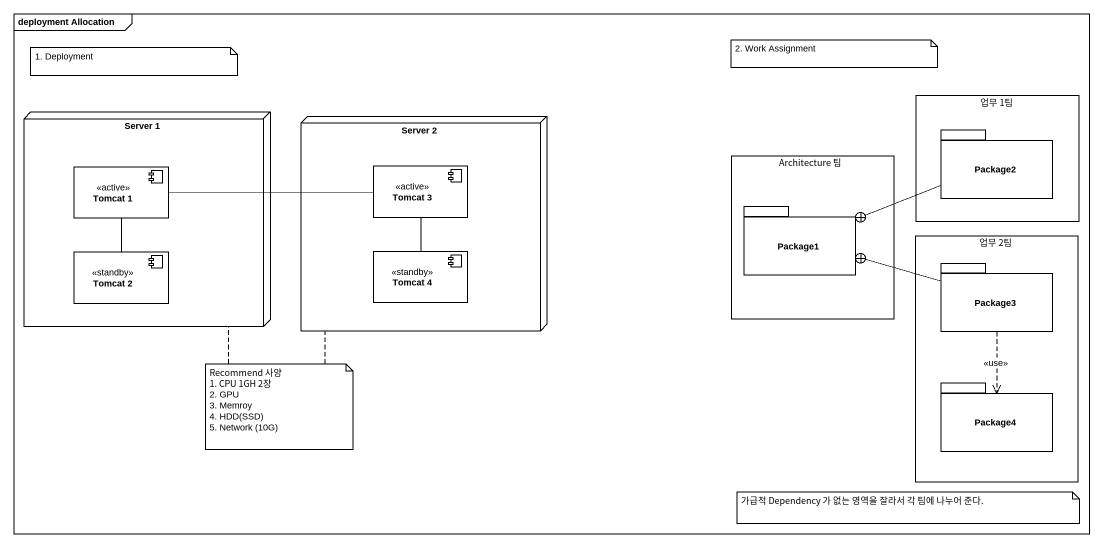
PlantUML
@startuml
mainframe deployment Allocation
node "Server 1" as Server_1 {
  component "Tomcat 1" as Tomcat_1 <<active>>
  component "Tomcat 2" as Tomcat_2 <<standby>>
}
rectangle "업무 1팀" as 업무_1팀 {
  package Package2 {
  }
}
node "Server 2" as Server_2 {
  component "Tomcat 3" as Tomcat_3 <<active>>
  component "Tomcat 4" as Tomcat_4 <<standby>>
}
rectangle "Architecture 팀" as Architecture_팀 {
  package Package1 {
  }
}
rectangle "업무 2팀" as 업무_2팀 {
  package Package3 {
  }
  package Package4 {
  }
}
Package2 -left-+ Package1
Tomcat_1 -right- Tomcat_3
Tomcat_1 -- Tomcat_2
Tomcat_3 -- Tomcat_4
Package3 -left-+ Package1
Package3 ..> Package4 : <<use>>
note as N1
  1. Deployment
end note
note as N2
  2. Work Assignment
end note
note as N3
  Recommend 사양
  1. CPU 1GH 2장
  2. GPU
  3. Memroy
  4. HDD(SSD)
  5. Network (10G)
end note
N3 .. Server_1
N3 .. Server_2
note as N4
  가급적 Dependency 가 없는 영역을 잘라서 각 팀에 나누어 준다.
end note
@enduml
